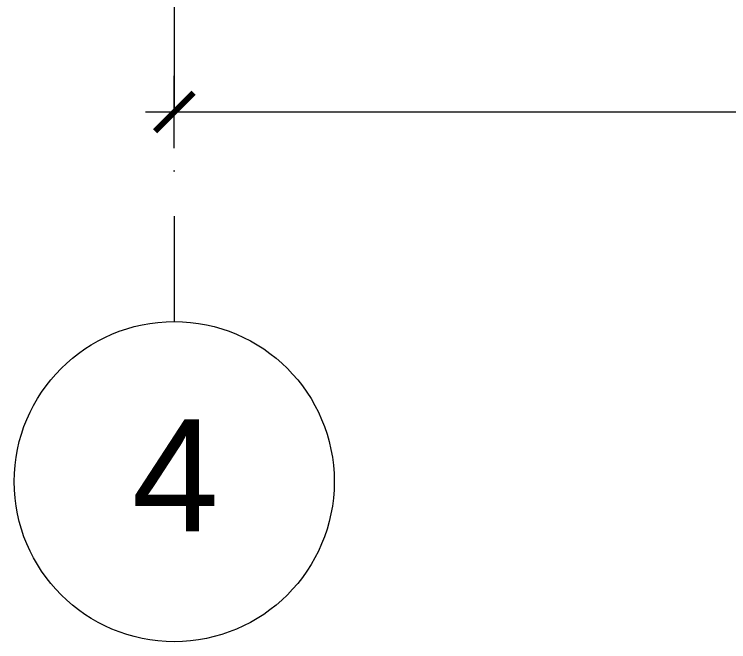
# Model space of a CAD drawing. Header units: feet. Extents: x -10410 to 374725, y -46422 to 88923.
# Drawn here: x 203700 to 205933, y -2144 to -184 of the extents above; entities that cross this region are included whole.
import ezdxf

# ---------------------------------------------------------------- set-up
doc = ezdxf.new("R2010")
doc.units = ezdxf.units.FT
doc.header["$MEASUREMENT"] = 0
doc.linetypes.add('Штрихпунктирная', pattern=[670.277762, 352.777767, -176.388884, 0, -141.111112])
for name, color, linetype, lineweight in [('Размер - Общий_Ном._пера__120', 7, 'Continuous', 5), ('Размер - Общий_Ном._пера__41', 7, 'Continuous', 80), ('Элемент Модели - Оси_Ном._пера__1', 7, 'Continuous', 20), ('Элемент Модели - Оси_Ном._пера__20', 1, 'Continuous', 0)]:
    doc.layers.add(name, color=color, linetype=linetype, lineweight=lineweight)
doc.layers.add('Элемент Модели - Оси_Ном._пера__94', color=7, linetype='Continuous', lineweight=5, true_color=0xdc4f00)
doc.styles.add('СГЕНЕРИР_СТИЛЬ_1', font='arial.ttf')

msp = doc.modelspace()

# ---------------------------------------------------------------- linework, layer by layer
at = {"layer": 'Размер - Общий_Ном._пера__120', "linetype": 'Continuous'}
for p, q in [((204199.67988, -601.49003), (204199.67988, -376.49003)), ((204109.67988, -488.99003), (204199.67988, -488.99003)), ((204199.67988, -488.99003), (218599.67988, -488.99003))]:
    msp.add_line(p, q, dxfattribs=at)
at = {"layer": 'Размер - Общий_Ном._пера__41', "linetype": 'Continuous'}
msp.add_line((204259.67988, -428.99003), (204139.67988, -548.99003), dxfattribs=at)
at = {"layer": 'Элемент Модели - Оси_Ном._пера__20', "linetype": 'Continuous'}
msp.add_circle((204199.67988, -1643.77997), 500, dxfattribs=at)
at = {"layer": 'Элемент Модели - Оси_Ном._пера__94', "linetype": 'Штрихпунктирная'}
msp.add_line((204199.67988, -143.77997), (204199.67988, -1143.77997), dxfattribs=at)

# ---------------------------------------------------------------- texts
at = {"layer": 'Элемент Модели - Оси_Ном._пера__1', "linetype": 'Continuous', "insert": (204066.87984, -1798.77888), "char_height": 350, "attachment_point": 7, "style": 'СГЕНЕРИР_СТИЛЬ_1'}
msp.add_mtext('\\A1;{\\fArial|b0|i0|c204|p38;4}', dxfattribs=at)

doc.saveas('drawing.dxf')
